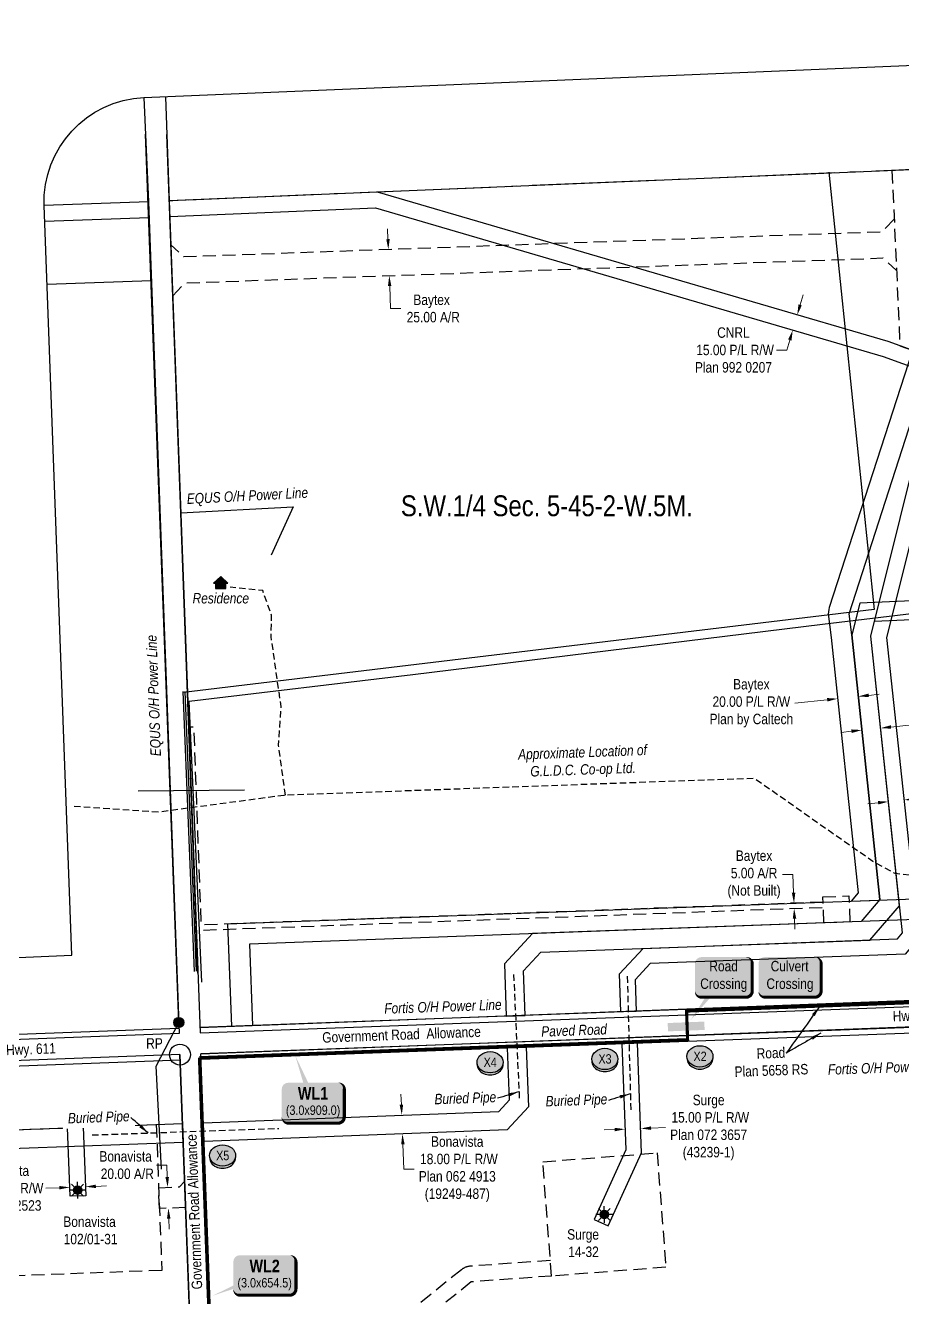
# Model space of a CAD drawing. Extents: x 682535 to 928653, y 5514181 to 5861237.
# Drawn here: x 683863 to 684704, y 5858118 to 5859338 of the extents above; entities that cross this region are included whole.
import ezdxf
from ezdxf.enums import TextEntityAlignment as Align

# ---------------------------------------------------------------- set-up
doc = ezdxf.new("R2010")
doc.units = 0
doc.header["$LTSCALE"] = 5
doc.header["$PDSIZE"] = 0.5
for name, pattern in [('foc-ACCESSROAD', [3.75, 2.5, -1.25]), ('foc-QUARTERLINE', [33, 25, -3, 2, -3]), ('UG_PIPE', [1.875, 1.25, -0.625])]:
    doc.linetypes.add(name, pattern=pattern)
doc.layers.get('Defpoints').update_dxf_attribs({"color": 9})
for name, color, linetype in [('35', 37, 'Continuous'), ('AS-FENCE', 48, 'foc-FENCE'), ('AS-PIPE-UG', 44, 'UG_PIPE'), ('AS-PIPE-UG-T', 44, 'Continuous'), ('AS-POWER', 104, 'foc-POWER'), ('AS-POWER-EXISTING-PP', 72, 'Continuous'), ('AS-POWER-EXISTING-T', 72, 'Continuous'), ('AS-RESIDENCE', 14, 'Continuous'), ('AS-ROADS', 254, 'Continuous'), ('AS-TELUS', 224, 'foc-TEL'), ('C-AR', 13, 'foc-ACCESSROAD'), ('C-RW', 13, 'Continuous'), ('C-SYMBOL', 7, 'Continuous'), ('C-WS', 13, 'foc-ACCESSROAD'), ('CG-NOTES', 7, 'Continuous'), ('F-AR', 190, 'foc-ACCESSROAD'), ('F-RW', 190, 'Continuous'), ('F-WS', 190, 'foc-ACCESSROAD'), ('F-WS-S', 190, 'Continuous'), ('L-ROAD-T', 7, 'Continuous'), ('L-SECQ', 8, 'foc-QUARTERLINE'), ('L-TITLEDB', 4, 'Continuous'), ('L-TITLEDB-T', 4, 'Continuous'), ('P-CROSSINGS', 250, 'Continuous')]:
    doc.layers.add(name, color=color, linetype=linetype)
for name, color, linetype, lineweight in [('C-AR-T', 13, 'Continuous', 9), ('C-RW-T', 13, 'Continuous', 9), ('F-RW-T', 190, 'Continuous', 9), ('F-WS-T', 190, 'Continuous', 9), ('T-TEXT', 48, 'Continuous', 18)]:
    doc.layers.add(name, color=color, linetype=linetype, lineweight=lineweight)
doc.layers.add('P-PROPOSED-WL3', color=92, linetype='Continuous', true_color=0x00bd00)
doc.layers.add('P-PROPOSED-WL4', color=7, linetype='Continuous', true_color=0x5b5bc8)
doc.styles.add('175L', font='ARIALN.TTF', dxfattribs={"height": 20})
doc.styles.add('80', font='ARIALN.TTF', dxfattribs={"height": 10})
doc.styles.add('80CG', font='ARIALN.TTF', dxfattribs={"height": 10})
doc.styles.add('80L', font='ARIALN.TTF', dxfattribs={"height": 10})
doc.styles.add('80LS', font='ARIALNI.TTF', dxfattribs={"height": 10})
doc.styles.add('BOLD', font='ARIALNB.TTF')
doc.styles.add('Crossing', font='ARIALN.TTF', dxfattribs={"height": 10})
doc.styles.add('foc-LtypeFont', font='ARIALN.TTF', dxfattribs={"height": 7.35})
doc.styles.add('MtXpl_Arial_Narrow', font='ARIALNI.TTF')
doc.linetypes.add('foc-FENCE', pattern='A,10,-1,["X",foc-LtypeFont,S=0.2,R=0,X=-0.625,Y=-0.75],-1.24', length=12.24)
doc.linetypes.add('foc-POWER', pattern='A,6,-1,["P",foc-LtypeFont,S=0.2,R=0,X=-0.625,Y=-0.75],-1.24,4', length=12.24)
doc.linetypes.add('foc-POWER-NOLINE', pattern='A,0,-4,["P",foc-LtypeFont,S=0.2,R=0,X=-0.625,Y=-0.75],-8.24', length=12.24)
doc.linetypes.add('foc-TEL', pattern='A,2,-1,["T",foc-LtypeFont,S=0.2,R=0,X=-0.425,Y=-0.75],-1.24,8', length=12.24)
doc.linetypes.add('foc-TEL-NOLINE', pattern='A,0,-2,["T",foc-LtypeFont,S=0.2,R=0,X=-0.425,Y=-0.75],-10.24', length=12.24)
doc.dimstyles.new('Compass 5 000', dxfattribs={"dimscale": 5, "dimtxt": 9, "dimasz": 2, "dimexe": 0.2, "dimexo": 0.0625, "dimgap": 0.5, "dimtad": 0, "dimtih": 1, "dimtoh": 1, "dimzin": 0, "dimdsep": 46, "dimtxsty": '80CG', "dimcen": 0.1, "dimse1": 1, "dimse2": 1, "dimclrd": 256, "dimclrt": 256, "dimaunit": 1, "dimadec": 4, "dimazin": 0, "dimtfac": 0.06, "dimtofl": 0, "dimtmove": 0, "dimatfit": 1, "dimfxl": 0.2, "dimtolj": 1, "dimtzin": 0, "dimlwd": -1, "dimarcsym": 0})

# ---------------------------------------------------------------- blocks, each defined once
blk = doc.blocks.new('*D425')
at = {"layer": 'Defpoints', "color": 0, "transparency": 16777216}
for p in [(684247.7, 5858293.5), (684224.3, 5858274.6), (684248.4, 5858275.5)]:
    blk.add_point(p, dxfattribs=at)
at = {"layer": 'F-RW-T', "transparency": 16777216}
for p, q in [((684223.3, 5858302.6), (684222.9, 5858312.6)), ((684224.7, 5858264.6), (684225.6, 5858240.7)), ((684225.6, 5858240.7), (684235.6, 5858240.7))]:
    blk.add_line(p, q, dxfattribs=at)
for points in [[(684225, 5858302.7), (684221.6, 5858302.6), (684223.7, 5858292.7)], [(684226.4, 5858264.7), (684223.1, 5858264.6), (684224.3, 5858274.6)]]:
    blk.add_solid(points, dxfattribs=at)
at = {"layer": 'F-RW-T', "transparency": 16777216, "insert": (684276.9, 5858240.7), "char_height": 10, "attachment_point": 5, "style": '80CG'}
blk.add_mtext('\\A1;Bonavista\\P 18.00 P/L R/W\\PPlan 062 4913\\P(19249-487)', dxfattribs=at)
blk = doc.blocks.new('*D426')
at = {"layer": 'Defpoints', "color": 0, "transparency": 16777216}
for p in [(684588.2, 5859064.6), (684584, 5859050.1), (684598.7, 5859045.8)]:
    blk.add_point(p, dxfattribs=at)
at = {"layer": 'F-RW-T', "transparency": 16777216}
for p, q in [((684605.8, 5859069.8), (684608.6, 5859079.4)), ((684595.9, 5859036.2), (684593.1, 5859026.6)), ((684593.1, 5859026.6), (684583.1, 5859026.6))]:
    blk.add_line(p, q, dxfattribs=at)
for points in [[(684604.2, 5859070.3), (684607.4, 5859069.4), (684603, 5859060.2)], [(684594.3, 5859036.7), (684597.5, 5859035.7), (684598.7, 5859045.8)]]:
    blk.add_solid(points, dxfattribs=at)
at = {"layer": 'F-RW-T', "transparency": 16777216, "insert": (684541.8, 5859026.6), "char_height": 10, "attachment_point": 5, "style": '80CG'}
blk.add_mtext('\\A1;CNRL\\P 15.00 P/L R/W\\PPlan 992 0207', dxfattribs=at)
blk = doc.blocks.new('*D431')
at = {"layer": 'C-AR-T', "transparency": 16777216}
for p, q in [((684210.4, 5859132.9), (684210.1, 5859142.9)), ((684212.1, 5859088), (684212.8, 5859066.4)), ((684212.8, 5859066.4), (684222.8, 5859066.4))]:
    blk.add_line(p, q, dxfattribs=at)
for points in [[(684212.1, 5859133), (684208.8, 5859132.9), (684210.8, 5859122.9)], [(684213.7, 5859088), (684210.4, 5859087.9), (684211.7, 5859098)]]:
    blk.add_solid(points, dxfattribs=at)
at = {"layer": 'Defpoints', "color": 0, "transparency": 16777216}
for p in [(684218.2, 5859123.2), (684211.7, 5859098), (684219.1, 5859098.2)]:
    blk.add_point(p, dxfattribs=at)
at = {"layer": 'C-AR-T', "transparency": 16777216, "insert": (684252.3, 5859066.4), "char_height": 10, "attachment_point": 5, "style": '80CG'}
blk.add_mtext('\\A1;Baytex\\P 25.00 A/R', dxfattribs=at)
blk = doc.blocks.new('*D433')
at = {"layer": 'Defpoints', "color": 0, "transparency": 16777216}
for p in [(684436.9, 5858304.7), (684451.9, 5858305.3), (684452.9, 5858279.7)]:
    blk.add_point(p, dxfattribs=at)
at = {"layer": 'F-RW-T', "transparency": 16777216}
for p, q in [((684427.9, 5858278.8), (684417.9, 5858278.4)), ((684462.9, 5858280.1), (684476.7, 5858280.6))]:
    blk.add_line(p, q, dxfattribs=at)
for points in [[(684427.8, 5858280.4), (684428, 5858277.1), (684437.9, 5858279.1)], [(684462.8, 5858281.8), (684462.9, 5858278.4), (684452.9, 5858279.7)]]:
    blk.add_solid(points, dxfattribs=at)
at = {"layer": 'F-RW-T', "transparency": 16777216, "insert": (684518, 5858280.6), "char_height": 10, "attachment_point": 5, "style": '80CG'}
blk.add_mtext('\\A1;Surge\\P 15.00 P/L R/W\\PPlan 072 3657\\P(43239-1)', dxfattribs=at)
blk = doc.blocks.new('*D439')
at = {"layer": 'C-AR-T', "transparency": 16777216}
for p, q in [((684598.9, 5858523.3), (684588.9, 5858523.3)), ((684599.5, 5858505.9), (684598.9, 5858523.3)), ((684600.4, 5858480.9), (684600.8, 5858470.9))]:
    blk.add_line(p, q, dxfattribs=at)
for points in [[(684601.2, 5858506), (684597.8, 5858505.9), (684599.9, 5858495.9)], [(684602.1, 5858481), (684598.7, 5858480.9), (684600, 5858490.9)]]:
    blk.add_solid(points, dxfattribs=at)
at = {"layer": 'Defpoints', "color": 0, "transparency": 16777216}
for p in [(684583, 5858495.3), (684583.2, 5858490.3), (684600, 5858490.9)]:
    blk.add_point(p, dxfattribs=at)
at = {"layer": 'C-AR-T', "transparency": 16777216, "insert": (684561.6, 5858523.3), "char_height": 10, "attachment_point": 5, "style": '80CG'}
blk.add_mtext('\\A1;Baytex\\P5.00 A/R\\P(Not Built)', dxfattribs=at)
blk = doc.blocks.new('xing2')
h = blk.add_hatch(color=50)
h.dxf.hatch_style = 1
edge = h.paths.add_edge_path()
edge.add_ellipse((0, 0), major_axis=(-12.5, 0), ratio=0.816297, start_angle=0, end_angle=360)
h = blk.add_hatch(color=250)
h.dxf.hatch_style = 1
edge = h.paths.add_edge_path()
edge.add_ellipse((0, -2), major_axis=(-12.5, 0), ratio=0.816297, start_angle=0, end_angle=180)
edge.add_line((12.5, -2), (12.5, 0))
edge.add_ellipse((0, 0), major_axis=(-12.5, 0), ratio=0.816297, start_angle=0, end_angle=180, ccw=False)
edge.add_line((-12.5, 0), (-12.5, -2))
at = {"color": 250}
blk.add_ellipse((0, 0), major_axis=(-12.5, 0), ratio=0.816297, dxfattribs=at)
blk.add_ellipse((0, -2), major_axis=(-12.5, 0), ratio=0.816297, start_param=0, end_param=3.141593, dxfattribs=at)
at = {"color": 250, "style": 'Crossing'}
blk.add_attdef('CROSSING', text='', height=9, dxfattribs=at).set_placement((0.1, 0), align=Align.MIDDLE_CENTER)
at = {"color": 250, "style": 'Crossing', "flags": 1}
for tag, p in [('OWNER', (0.1, -12.5)), ('DESCRIPTION', (0.1, -25.8)), ('LOCATION', (0.1, -39.3)), ('DWG_REF', (0.1, -52.8))]:
    blk.add_attdef(tag, text='', height=9, dxfattribs=at).set_placement(p, align=Align.MIDDLE_CENTER)
blk = doc.blocks.new('RP')
at = {"layer": '35', "color": 3}
blk.add_circle((0, 0), 10, dxfattribs=at)
at = {"layer": '35', "color": 3, "style": '80'}
blk.add_attdef('RP_001', (-32.4, 5.8), '', height=10, dxfattribs=at)
blk = doc.blocks.new('POWERPOLE')
h = blk.add_hatch(color=255)
edge = h.paths.add_edge_path()
edge.add_arc((0, 0), 0.96, 0, 360)
at = {"linetype": 'Continuous'}
for p, q in [((0.68, -0.68), (-0.68, 0.68)), ((-0.68, -0.68), (0.68, 0.68))]:
    blk.add_line(p, q, dxfattribs=at)
blk.add_circle((0, 0), 0.96, dxfattribs=at)
blk = doc.blocks.new('*D443')
at = {"layer": 'C-RW-T', "transparency": 16777216}
for p, q in [((684631.8, 5858691.1), (684600.7, 5858687.8)), ((684671.6, 5858695.3), (684681.5, 5858696.4))]:
    blk.add_line(p, q, dxfattribs=at)
for points in [[(684631.6, 5858692.7), (684632, 5858689.4), (684641.7, 5858692.1)], [(684671.4, 5858697), (684671.7, 5858693.6), (684661.6, 5858694.3)]]:
    blk.add_solid(points, dxfattribs=at)
at = {"layer": 'Defpoints', "color": 0, "transparency": 16777216}
for p in [(684640.5, 5858703.2), (684660.4, 5858705.4), (684641.7, 5858692.1)]:
    blk.add_point(p, dxfattribs=at)
at = {"layer": 'C-RW-T', "transparency": 16777216, "insert": (684559, 5858687.8), "char_height": 10, "attachment_point": 5, "style": '80CG'}
blk.add_mtext('\\A1;Baytex\\P20.00 P/L R/W\\PPlan by Caltech', dxfattribs=at)
blk = doc.blocks.new('*D444')
at = {"layer": 'Defpoints', "color": 0, "transparency": 16777216}
for p in [(684665, 5858662), (684666.7, 5858646.5), (684684.6, 5858648.4)]:
    blk.add_point(p, dxfattribs=at)
at = {"layer": 'F-RW-T', "transparency": 16777216}
for p, q in [((684692.9, 5858664.9), (684727.7, 5858668.6)), ((684655.1, 5858660.9), (684645.1, 5858659.8))]:
    blk.add_line(p, q, dxfattribs=at)
for points in [[(684692.8, 5858666.6), (684693.1, 5858663.3), (684683, 5858663.9)], [(684654.9, 5858662.6), (684655.3, 5858659.2), (684665, 5858662)]]:
    blk.add_solid(points, dxfattribs=at)
at = {"layer": 'F-RW-T', "transparency": 16777216, "insert": (684769, 5858668.6), "char_height": 10, "attachment_point": 5, "style": '80CG'}
blk.add_mtext('\\A1;Bonavista\\P 18.00 P/L R/W\\P Plan 062 4913\\P(19249-487)', dxfattribs=at)
blk = doc.blocks.new('*D445')
at = {"layer": 'Defpoints', "color": 0, "transparency": 16777216}
for p in [(684690.5, 5858593.3), (684691.2, 5858586.7), (684706.1, 5858588.2)]:
    blk.add_point(p, dxfattribs=at)
at = {"layer": 'F-RW-T', "transparency": 16777216}
for p, q in [((684680.6, 5858592.3), (684670.6, 5858591.2)), ((684715.4, 5858596), (684725.3, 5858597))]:
    blk.add_line(p, q, dxfattribs=at)
for points in [[(684680.4, 5858593.9), (684680.7, 5858590.6), (684690.5, 5858593.3)], [(684715.2, 5858597.6), (684715.5, 5858594.3), (684705.4, 5858594.9)]]:
    blk.add_solid(points, dxfattribs=at)
at = {"layer": 'F-RW-T', "transparency": 16777216, "insert": (684766.6, 5858597), "char_height": 10, "attachment_point": 5, "style": '80CG'}
blk.add_mtext('\\A1;Surge\\P 15.00 P/L R/W\\P Plan 072 3657\\P(43239-1)', dxfattribs=at)
blk = doc.blocks.new('*U459')
h = blk.add_hatch(color=59)
edge = h.paths.add_edge_path()
edge.add_line((-21.5, -20), (21.5, -20))
edge.add_arc((21.5, -14), 6, 270, 360)
edge.add_line((27.5, -14), (27.5, 12.5))
edge.add_arc((21.5, 12.5), 6, 0, 90)
edge.add_line((21.5, 18.5), (-21.5, 18.5))
edge.add_arc((-21.5, 12.5), 6, 90, 180)
edge.add_line((-27.5, 12.5), (-27.5, -14))
edge.add_arc((-21.5, -14), 6, 180, 270)
at = {"color": 1, "flags": 128}
blk.add_lwpolyline([(-21.5, -20, 3, 3, 0), (21.5, -20, 3, 3, 0.414214), (27.5, -14, 3, 3, 0), (27.5, 12.5, 3, 0, 0.414214), (21.5, 18.5, 0, 0, 0), (-21.5, 18.5, 0, 0, 0.414214), (-27.5, 12.5, 0, 0, 0), (-27.5, -14, 0, 3, 0.414214)], format="xyseb", close=True, dxfattribs=at)
blk.add_lwpolyline([(-31.9, -42.3, 0, 7.5, 0), (0, 0, 0, 0, 0)], format="xyseb", dxfattribs=at)
at = {"color": 1, "style": '80'}
blk.add_attdef('ENTER_TEXT_001', (-36, -5), '', height=10, dxfattribs=at)
blk = doc.blocks.new('*U458')
h = blk.add_hatch(color=254)
edge = h.paths.add_edge_path()
edge.add_line((-24, -20), (24, -20))
edge.add_arc((24, -14), 6, 270, 360)
edge.add_line((30, -14), (30, 12.5))
edge.add_arc((24, 12.5), 6, 0, 90)
edge.add_line((24, 18.5), (-24, 18.5))
edge.add_arc((-24, 12.5), 6, 90, 180)
edge.add_line((-30, 12.5), (-30, -14))
edge.add_arc((-24, -14), 6, 180, 270)
at = {"color": 160, "flags": 128}
blk.add_lwpolyline([(-24, -20, 3, 3, 0), (24, -20, 3, 3, 0.414214), (30, -14, 3, 3, 0), (30, 12.5, 3, 0, 0.414214), (24, 18.5, 0, 0, 0), (-24, 18.5, 0, 0, 0.414214), (-30, 12.5, 0, 0, 0), (-30, -14, 0, 3, 0.414214)], format="xyseb", close=True, dxfattribs=at)
at = {"color": 160, "style": '80'}
blk.add_attdef('ENTER_TEXT_001', (-26.8, -4.9), '', height=10, dxfattribs=at)
blk = doc.blocks.new('*D462')
at = {"layer": 'Defpoints', "color": 0, "transparency": 16777216}
for p in [(684010.3, 5858223.7), (683999.8, 5858203.3), (684011, 5858203.7)]:
    blk.add_point(p, dxfattribs=at)
at = {"layer": 'F-RW-T', "transparency": 16777216}
for p, q in [((683998.3, 5858244.6), (683988.3, 5858244.6)), ((683998.7, 5858233.3), (683998.3, 5858244.6)), ((684000.2, 5858193.3), (684000.5, 5858183.3))]:
    blk.add_line(p, q, dxfattribs=at)
for points in [[(684000.4, 5858233.3), (683997, 5858233.2), (683999.1, 5858223.3)], [(684001.8, 5858193.4), (683998.5, 5858193.2), (683999.8, 5858203.3)]]:
    blk.add_solid(points, dxfattribs=at)
at = {"layer": 'F-RW-T', "transparency": 16777216, "insert": (683958.8, 5858244.6), "char_height": 10, "attachment_point": 5, "style": '80CG'}
blk.add_mtext('\\A1;Bonavista\\P 20.00 A/R', dxfattribs=at)
blk = doc.blocks.new('GAS')
h = blk.add_hatch(color=255)
h.dxf.hatch_style = 1
edge = h.paths.add_edge_path()
edge.add_arc((0, 0), 0.9, 0, 360)
for p, q in [((-0.81, 0), (-1.62, 0)), ((-0.57, 0.57), (-1.14, 1.14)), ((0, 0.81), (0, 1.62)), ((0.57, 0.57), (1.14, 1.14)), ((1.62, 0), (0.81, 0)), ((-0.57, -0.57), (-1.14, -1.14)), ((0, -0.81), (0, -1.62)), ((1.14, -1.14), (0.57, -0.57))]:
    blk.add_line(p, q)
blk.add_circle((0, 0), 0.8)
blk = doc.blocks.new('*D475')
at = {"layer": 'Defpoints', "color": 0, "transparency": 16777216}
for p in [(683920.3, 5858223.9), (683905.3, 5858221.5), (683920.3, 5858222)]:
    blk.add_point(p, dxfattribs=at)
at = {"layer": 'F-RW-T', "transparency": 16777216}
for p, q in [((683930.3, 5858224.2), (683940.3, 5858224.6)), ((683895.3, 5858222.9), (683882.4, 5858222.5))]:
    blk.add_line(p, q, dxfattribs=at)
for points in [[(683895.2, 5858224.6), (683895.3, 5858221.3), (683905.3, 5858223.3)], [(683930.2, 5858225.9), (683930.3, 5858222.6), (683920.3, 5858223.9)]]:
    blk.add_solid(points, dxfattribs=at)
at = {"layer": 'F-RW-T', "transparency": 16777216, "insert": (683841.1, 5858222.5), "char_height": 10, "attachment_point": 5, "style": '80CG', "bg_fill": 3, "box_fill_scale": 1.1, "bg_fill_color": 256, "bg_fill_true_color": 13158600, "bg_fill_transparency": 0}
blk.add_mtext('\\A1;Bonavista\\P 15.00 P/L R/W\\PPlan 162 2523', dxfattribs=at)
blk = doc.blocks.new('res_occ')
for points in [[(0.1, 0.89), (-1.26, -0.37), (1.46, -0.37)], [(-0.9, -1.43), (1.1, -1.43), (1.1, -0.37), (-0.9, -0.37)]]:
    blk.add_hatch(color=14).paths.add_polyline_path(points)
at = {"color": 14}
for points in [[(0.1, 0.89), (-1.26, -0.37), (1.46, -0.37)], [(-0.9, -1.43), (1.1, -1.43), (1.1, -0.37), (-0.9, -0.37)]]:
    blk.add_lwpolyline(points, close=True, dxfattribs=at)

msp = doc.modelspace()

# ---------------------------------------------------------------- hatches: boundary and pattern name
at = {"layer": 'CG-NOTES'}
h = msp.add_hatch(color=254, dxfattribs=at)
edge = h.paths.add_edge_path()
edge.add_line((684114.586, 5858284.842), (684162.586, 5858284.842))
edge.add_arc((684162.586, 5858290.842), 6, 270, 360)
edge.add_line((684168.586, 5858290.842), (684168.586, 5858317.652))
edge.add_arc((684162.586, 5858317.652), 6, 0, 90)
edge.add_line((684162.586, 5858323.652), (684114.586, 5858323.652))
edge.add_arc((684114.586, 5858317.652), 6, 90, 180)
edge.add_line((684108.586, 5858317.652), (684108.586, 5858290.842))
edge.add_arc((684114.586, 5858290.842), 6, 180, 270)
at = {"layer": 'P-PROPOSED-WL3'}
h = msp.add_hatch(color=254, dxfattribs=at)
edge = h.paths.add_edge_path()
edge.add_line((684068.167, 5858119.791), (684116.167, 5858119.791))
edge.add_arc((684116.167, 5858125.791), 6, 270, 360)
edge.add_line((684122.167, 5858125.791), (684122.167, 5858152.115))
edge.add_arc((684116.167, 5858152.115), 6, 0, 90)
edge.add_line((684116.167, 5858158.115), (684068.167, 5858158.115))
edge.add_arc((684068.167, 5858152.115), 6, 90, 180)
edge.add_line((684062.167, 5858152.115), (684062.167, 5858125.791))
edge.add_arc((684068.167, 5858125.791), 6, 180, 270)

# ---------------------------------------------------------------- linework, layer by layer
at = {"layer": 'AS-FENCE', "flags": 128}
for points in [[(684001.588, 5859169.99), (685606.966, 5859237.151)], [(684633.405, 5859197.201), (684676.905, 5858777.672), (684014.367, 5858698.137)], [(683970.966, 5858603.772), (684072.882, 5858604.523)], [(683206.165, 5858345.945), (684009.939, 5858376.059)], [(683207.29, 5858315.491), (684011.064, 5858345.605)]]:
    msp.add_lwpolyline(points, dxfattribs=at)
at = {"layer": 'AS-PIPE-UG', "flags": 128}
for points in [[(684112.134, 5858599.413), (684105.477, 5858647.306), (684107.94, 5858684.677), (684098.365, 5858751.499), (684098.793, 5858772.253), (684090.328, 5858795.794), (684059.04, 5858799.167)], [(684831.05, 5858527.298), (684830.787, 5858525.598), (684825.046, 5858525.131), (684799.438, 5858525.266), (684714.534, 5858522.17), (684696.873, 5858524.303), (684675.407, 5858536.043), (684636.175, 5858563.291), (684561.747, 5858615.612), (684110.425, 5858599.352), (683990.283, 5858583.222), (683909.492, 5858588.762)], [(684330.97, 5858427.534), (684336.467, 5858307.782)], [(684439.943, 5858425.794), (684443.378, 5858296.644)], [(683926.561, 5858273.533), (684105.904, 5858279.843)]]:
    msp.add_lwpolyline(points, dxfattribs=at)
at = {"layer": 'AS-POWER', "linetype": 'foc-POWER-NOLINE', "flags": 128}
for points in [[(684009.74, 5858381.436), (683977.874, 5859233.547)], [(684030.047, 5858376.65), (685756.428, 5858442.758)], [(683206.165, 5858345.945), (684009.939, 5858376.059)], [(684040.378, 5857557.538), (684010.913, 5858350.607)]]:
    msp.add_lwpolyline(points, dxfattribs=at)
at = {"layer": 'AS-POWER', "linetype": 'foc-POWER', "flags": 128}
msp.add_lwpolyline([(684011.758, 5858870.356), (684119.557, 5858876.039), (684098.527, 5858829.764)], dxfattribs=at)
at = {"layer": 'AS-POWER', "flags": 128}
msp.add_lwpolyline([(683993.228, 5858240.685), (683987.975, 5858339.388), (684009.74, 5858381.436)], dxfattribs=at)
at = {"layer": 'AS-ROADS', "const_width": 8, "flags": 128}
msp.add_lwpolyline([(684514.009, 5858378.305), (684478.905, 5858376.921)], dxfattribs=at)
at = {"layer": 'AS-TELUS', "linetype": 'foc-TEL-NOLINE', "flags": 128}
for points in [[(684028.115, 5858428.775), (683998.388, 5859233.204)], [(684031.016, 5858351.351), (685757.369, 5858417.48)], [(683207.29, 5858315.491), (684011.064, 5858345.605)]]:
    msp.add_lwpolyline(points, dxfattribs=at)
at = {"layer": 'AS-TELUS', "flags": 128}
for points in [[(684025, 5858430.358), (684013.912, 5858698.842)], [(684026.9, 5858430.628), (684015.812, 5858699.113)]]:
    msp.add_lwpolyline(points, dxfattribs=at)
at = {"layer": 'C-AR', "flags": 128}
for points in [[(684695.882, 5859152.284), (684684.354, 5859139.865), (684014.677, 5859115.925), (684002.295, 5859127.49)], [(684004.046, 5859078.522), (684015.57, 5859090.941), (684685.247, 5859114.881), (684697.779, 5859103.321)]]:
    msp.add_lwpolyline(points, dxfattribs=at)
msp.add_lwpolyline([(684627.661, 5858501.949), (684652.644, 5858502.867), (684653.562, 5858477.884), (684628.579, 5858476.966)], close=True, dxfattribs=at)
at = {"layer": 'C-RW', "flags": 128}
msp.add_lwpolyline([(684713.414, 5859026.284), (684633.728, 5858779.737, 0.11019481), (684632.919, 5858771.065), (684635.478, 5858750.927), (684661.507, 5858505.774), (684654.769, 5858497.942), (684682.011, 5858498.941), (684682.308, 5858499.286), (684655.344, 5858753.244), (684652.759, 5858773.586), (684732.231, 5859019.473)], format="xyb", dxfattribs=at)
msp.add_lwpolyline([(684060.52, 5858377.776), (684056.87, 5858475.972), (684654.769, 5858497.942), (685634.303, 5858533.873), (685635.087, 5858513.888), (684664.233, 5858478.276), (684077.6, 5858456.72), (684080.506, 5858378.519)], dxfattribs=at)
at = {"layer": 'C-WS'}
msp.add_lwpolyline([(684827.192, 5858985.11), (684968.467, 5858991.265), (684965.653, 5859095.051), (684881.393, 5859206.783), (684693.878, 5859198.952), (684701.516, 5859030.591)], close=True, dxfattribs=at)
at = {"layer": 'Defpoints', "color": 1, "flags": 128}
msp.add_lwpolyline([(683976.396, 5859268.717), (685622.577, 5859337.9, -0.41562546), (685726.707, 5859241.705), (685787.213, 5857615.229, -0.41375887), (685691.155, 5857511.587), (683240.85, 5857416.624, -0.41468092), (683137.046, 5857512.836), (683107.359, 5858311.778, -0.41230269), (683202.924, 5858415.396), (683907.303, 5858446.175), (683880.664, 5859165.102, -0.41276039)], format="xyb", close=True, dxfattribs=at)
at = {"layer": 'Defpoints'}
for p in [(684311.523, 5859188.06), (684311.523, 5859188.06), (684330.02, 5858704.434), (684330.02, 5858704.434)]:
    msp.add_point(p, dxfattribs=at)
at = {"layer": 'F-AR'}
msp.add_lwpolyline([(683990.518, 5858222.955), (684010.624, 5858223.702), (684015.435, 5858228.884), (684016.363, 5858203.902), (683991.26, 5858202.969)], close=True, dxfattribs=at)
msp.add_lwpolyline([(684366.223, 5858153.151), (684289.245, 5858147.566, 0.1527458), (684280.913, 5858144.281), (684163.005, 5858049.183), (684042.377, 5858044.238)], format="xyb", dxfattribs=at)
msp.add_lwpolyline([(684367.383, 5858138.196), (684290.33, 5858132.606), (684168.568, 5858034.398), (684042.991, 5858029.25)], dxfattribs=at)
at = {"layer": 'F-RW', "flags": 128}
for points in [[(684001.226, 5859154.657), (684198.493, 5859163.125), (684685.544, 5859020.359), (684759.539, 5858993.599), (684812.148, 5858974.574), (684868.838, 5858954.067), (685125.705, 5858885.738), (685129.41, 5858900.36), (684873.275, 5858968.433), (684690.238, 5859034.672), (684200.37, 5859178.174), (684000.679, 5859169.656)], [(683980.595, 5859168.805), (683880.657, 5859165.292)], [(683881.212, 5859150.3), (683981.137, 5859153.811)], [(683325.859, 5857419.919), (683329.88, 5857988.899), (683348.004, 5858006.528), (683799.825, 5858276.438), (684013.338, 5858284.464), (684014.007, 5858266.471), (683805.098, 5858258.624), (683362.934, 5857994.451), (683358.585, 5857991.876), (683347.827, 5857981.297), (683344.492, 5857521.76), (683343.838, 5857420.615)]]:
    msp.add_lwpolyline(points, dxfattribs=at)
for points in [[(685078.436, 5858898.463), (685074.665, 5858883.808), (684864.27, 5858939.741), (684760.661, 5858977.206), (684742.913, 5858967.752), (684688.755, 5858750.923), (684719.554, 5858462.591), (684706.389, 5858447.121), (684462.005, 5858437.931), (684447.58, 5858422.373), (684448.651, 5858392.125), (684433.663, 5858391.57), (684432.36, 5858428.017), (684455.139, 5858452.583), (684699.243, 5858461.855), (684703.958, 5858467.397), (684673.574, 5858751.967), (684729.986, 5858977.861), (684759.539, 5858993.599), (684868.838, 5858954.067)], [(685619.041, 5858921.026), (685618.303, 5858939.036), (685237.708, 5858915.57), (685140.133, 5858805.321), (684663.053, 5858783.717), (684655.344, 5858753.244), (684682.308, 5858499.286), (684664.233, 5858478.276), (684349.113, 5858466.697), (684322.141, 5858437.757), (684323.965, 5858387.515), (684341.947, 5858388.18), (684340.394, 5858430.954), (684357.197, 5858448.983), (684672.749, 5858460.581), (684701.023, 5858493.451), (684673.574, 5858751.967), (684677.162, 5858766.334), (685148.57, 5858787.674), (685246.242, 5858898.208)], [(684325.071, 5858357.071), (684343.053, 5858357.737), (684345.128, 5858300.493), (684324.832, 5858278.516), (684034.089, 5858267.267), (684033.424, 5858285.252), (684316.692, 5858296.213), (684326.878, 5858307.243)], [(684449.792, 5858361.687), (684434.804, 5858361.132), (684438.637, 5858259.251), (684408.141, 5858192.543), (684421.783, 5858186.307), (684453.759, 5858256.256)], [(683918.174, 5858280.874), (683920.584, 5858215.267), (683905.595, 5858214.716), (683903.184, 5858280.323)]]:
    msp.add_lwpolyline(points, close=True, dxfattribs=at)
at = {"layer": 'F-WS'}
for points in [[(683848.331, 5858278.261), (683988.232, 5858283.52), (683993.491, 5858143.619), (683853.59, 5858138.36)], [(684358.878, 5858247.867), (684468.549, 5858256.372), (684477.053, 5858146.701), (684367.383, 5858138.196)]]:
    msp.add_lwpolyline(points, close=True, dxfattribs=at)
at = {"layer": 'L-SECQ', "flags": 128}
msp.add_lwpolyline([(684803.355, 5859203.517), (684000.679, 5859169.656)], dxfattribs=at)
at = {"layer": 'L-TITLEDB', "flags": 128}
for points in [[(683976.396, 5859268.717), (683980.595, 5859168.805), (684010.135, 5858370.73), (683206.369, 5858340.611), (683109.647, 5858337.075)], [(683997.077, 5859269.586), (684000.679, 5859169.656), (684030.237, 5858371.474)], [(683980.595, 5859168.805), (683880.657, 5859165.292)], [(683883.45, 5859089.916), (683983.369, 5859093.428)], [(685638.055, 5858438.315), (684833.927, 5858406.366), (684030.047, 5858376.65)], [(684030.237, 5858371.474), (684834.126, 5858401.195), (685638.258, 5858433.137)], [(685639.044, 5858413.038), (684834.894, 5858381.118), (684031.016, 5858351.351)], [(684031.171, 5858346.196), (684835.083, 5858375.944), (685639.227, 5858407.86)], [(683206.171, 5858345.927), (684009.939, 5858376.059)], [(684010.913, 5858350.607), (683207.105, 5858320.515), (683107.299, 5858316.863)], [(683107.359, 5858311.778), (683207.29, 5858315.491), (684011.064, 5858345.605)], [(684010.913, 5858350.607), (684040.773, 5857546.832), (684044.485, 5857447.769)], [(684060.897, 5857547.65), (684031.016, 5858351.351)]]:
    msp.add_lwpolyline(points, dxfattribs=at)
at = {"layer": 'P-PROPOSED-WL3', "linetype": 'Continuous', "const_width": 3, "flags": 128}
msp.add_lwpolyline([(684029.616, 5858347.639), (684497.842, 5858364.966), (684496.827, 5858392.403), (684910.431, 5858407.905)], dxfattribs=at)
at = {"layer": 'P-PROPOSED-WL3', "flags": 128}
msp.add_lwpolyline([(684121.42, 5858349.94, 0, 7.5, 0), (684138.586, 5858305.152, 0, 0, 0)], format="xyseb", dxfattribs=at)
msp.add_lwpolyline([(684114.586, 5858284.842, 3, 3, 0), (684162.586, 5858284.842, 3, 3, 0.41421356), (684168.586, 5858290.842, 3, 3, 0), (684168.586, 5858317.652, 3, 0, 0.41421356), (684162.586, 5858323.652, 0, 0, 0), (684114.586, 5858323.652, 0, 0, 0.41421356), (684108.586, 5858317.652, 0, 0, 0), (684108.586, 5858290.842, 0, 3, 0.41421356)], format="xyseb", close=True, dxfattribs=at)
at = {"layer": 'P-PROPOSED-WL4', "linetype": 'Continuous', "const_width": 3, "flags": 128}
msp.add_lwpolyline([(684036.092, 5857713.059), (684029.493, 5857890.475), (684046.602, 5857891.112), (684029.616, 5858347.639)], dxfattribs=at)
at = {"layer": 'P-PROPOSED-WL4', "flags": 128}
msp.add_lwpolyline([(684068.167, 5858119.791, 3, 3, 0), (684116.167, 5858119.791, 3, 3, 0.41421356), (684122.167, 5858125.791, 3, 3, 0), (684122.167, 5858152.115, 3, 0, 0.41421356), (684116.167, 5858158.115, 0, 0, 0), (684068.167, 5858158.115, 0, 0, 0.41421356), (684062.167, 5858152.115, 0, 0, 0), (684062.167, 5858125.791, 0, 3, 0.41421356)], format="xyseb", close=True, dxfattribs=at)
msp.add_lwpolyline([(684042.262, 5858119.348, 0, 7.5, 0), (684092.167, 5858139.615, 0, 0, 0)], format="xyseb", dxfattribs=at)

# ---------------------------------------------------------------- block references
at = {"layer": 'AS-POWER-EXISTING-PP', "xscale": 5, "yscale": 5, "zscale": 5}
msp.add_blockref('POWERPOLE', (684009.739, 5858381.434), dxfattribs=at)
at = {"layer": 'AS-RESIDENCE', "xscale": 5, "yscale": 5, "zscale": 5}
msp.add_blockref('res_occ', (684049.541, 5858804.836), dxfattribs=at)
at = {"layer": 'C-RW-T'}
msp.add_blockref('RP', (684010.914, 5858350.606), dxfattribs=at).add_auto_attribs({'RP_001': 'RP'})
at = {"layer": 'CG-NOTES'}
ref = msp.add_blockref('*U459', (684532.392, 5858425.652), dxfattribs=dict(at, xscale=0.999081924950458, yscale=0.999081924950458, zscale=0.999081924950458))
ref.add_attrib('ENTER_TEXT_001', 'Road', (684518.694, 5858430.539), dxfattribs={"layer": '0', "color": 1, "height": 9.9908, "style": '80'})
ref.add_attrib('ENTER_TEXT_002', 'Crossing', (684509.936, 5858413.711), dxfattribs={"layer": '0', "color": 1, "height": 9.9908, "style": '80'})
ref = msp.add_blockref('*U458', (684595.931, 5858425.73), dxfattribs=dict(at, xscale=1.000131017163248, yscale=1.000131017163248, zscale=1.000131017163248))
ref.add_attrib('ENTER_TEXT_001', 'Culvert', (684577.549, 5858430.534), dxfattribs={"layer": '0', "color": 160, "height": 10.0013, "style": '80'})
ref.add_attrib('ENTER_TEXT_002', 'Crossing', (684573.452, 5858413.687), dxfattribs={"layer": '0', "color": 160, "height": 10.0013, "style": '80'})
at = {"layer": 'F-WS-S', "xscale": 5, "yscale": 5, "zscale": 5}
msp.add_blockref('GAS', (684417.966, 5858197.284), dxfattribs=at)
at = {"layer": 'P-CROSSINGS'}
for p, values in [((684509.692, 5858348.946), {'CROSSING': 'X2'}), ((684308.392, 5858343.332), {'CROSSING': 'X4'}), ((684418.511, 5858346.478), {'CROSSING': 'X3'}), ((684051.822, 5858253.847), {'CROSSING': 'X5'})]:
    msp.add_blockref('xing2', p, dxfattribs=at).add_auto_attribs(values)

# ---------------------------------------------------------------- texts
at = {"layer": 'AS-POWER-EXISTING-T', "style": 'MtXpl_Arial_Narrow'}
for p in [(684207.062, 5858389.842), (684632.564, 5858331.311)]:
    msp.add_text('Fortis O/H Power Line', height=9.99272, rotation=1.969535, dxfattribs=at).set_placement(p)
at = {"layer": 'AS-RESIDENCE', "insert": (684023.031, 5858793.477), "char_height": 10, "attachment_point": 1, "style": '175L'}
msp.add_mtext_dynamic_manual_height_columns('{\\fArial Narrow|b0|i1|c0|p34;Residence}', width=18.19126, gutter_width=100, heights=[0], dxfattribs=at)
at = {"layer": 'C-SYMBOL', "color": 3, "style": '175L'}
msp.add_text('S.W.1/4 Sec. 5-45-2-W.5M.', height=20, dxfattribs=at).set_placement((684362.904, 5858861.163), align=Align.BOTTOM_CENTER)
at = {"layer": 'F-WS-T', "char_height": 10, "attachment_point": 1, "style": '80L'}
for s, insert in [('\\pi-9.39748;Bonavista\\P\\pi-9.03936;102/01-31', (683908.449, 5858195.338)), ('\\pi0.30921;Surge\\P\\pi1.35286;14-32', (684381.995, 5858183.138))]:
    msp.add_mtext_dynamic_manual_height_columns(s, width=30.16821, gutter_width=50, heights=[0], dxfattribs=dict(at, insert=insert))
at = {"layer": 'L-ROAD-T', "style": '80L'}
for s, rotation, p in [('Hwy. 611', 2.168027, (684718.449, 5858388.327)), ('Government Road  Allowance', 2.168027, (684223.412, 5858369.873)), ('Hwy. 611', 2.168027, (683868.027, 5858355.947)), ('Government Road Allowance', 92.129233, (684024.524, 5858199.853))]:
    msp.add_text(s, height=10, rotation=rotation, dxfattribs=at).set_placement(p, align=Align.MIDDLE_CENTER)
at = {"layer": 'P-PROPOSED-WL3', "insert": (684138.586, 5858313.417), "char_height": 12, "attachment_point": 5, "style": 'BOLD'}
msp.add_mtext('WL1', dxfattribs=at)
at = {"layer": 'P-PROPOSED-WL3', "insert": (684138.586, 5858301.836), "char_height": 9, "width": 47.4925, "attachment_point": 2, "style": '80'}
msp.add_mtext('(3.0x909.0)', dxfattribs=at)
at = {"layer": 'P-PROPOSED-WL4', "insert": (684092.167, 5858147.88), "char_height": 12, "attachment_point": 5, "style": 'BOLD'}
msp.add_mtext('WL2', dxfattribs=at)
at = {"layer": 'P-PROPOSED-WL4', "insert": (684092.167, 5858136.298), "char_height": 9, "width": 47.4925, "attachment_point": 2, "style": '80'}
msp.add_mtext('(3.0x654.5)', dxfattribs=at)
at = {"layer": 'T-TEXT', "style": '80LS'}
msp.add_text('Paved Road', height=10, rotation=2.168027, dxfattribs=at).set_placement((684388.919, 5858373.938), align=Align.MIDDLE_CENTER)

# ---------------------------------------------------------------- dimensions: what is measured, and where the dimension line sits
at = {"layer": 'C-AR-T'}
for base, p1, p2, angle, text, picture, middle in [((684211.699, 5859097.953), (684218.238, 5859123.202), (684219.134, 5859098.22), 272.055081, 'Baytex\\P 25.00 A/R', '*D431', (684252.32, 5859066.39)), ((684600.044, 5858490.928), (684583.038, 5858495.306), (684583.221, 5858490.309), 272.104371, 'Baytex\\P5.00 A/R\\P(Not Built)', '*D439', (684561.587, 5858523.277))]:
    dim = msp.add_linear_dim(base=base, p1=p1, p2=p2, angle=angle, text=text, dimstyle='Compass 5 000', dxfattribs=at)
    dim.commit()
    dim.dimension.update_dxf_attribs({"geometry": picture, "text_midpoint": middle, "dimtype": 161})
at = {"layer": 'C-RW-T'}
dim = msp.add_linear_dim(base=(684641.719, 5858692.139), p1=(684660.428, 5858705.361), p2=(684640.54, 5858703.249), angle=186.060675, text='Baytex\\P20.00 P/L R/W\\PPlan by Caltech', dimstyle='Compass 5 000', dxfattribs=at)
dim.commit()
dim.dimension.update_dxf_attribs({"geometry": '*D443', "text_midpoint": (684558.958, 5858687.788), "dimtype": 161})
at = {"layer": 'F-RW-T'}
for base, p1, p2, angle, text, picture, middle in [((684598.727, 5859045.807), (684588.232, 5859064.554), (684584.002, 5859050.123), 253.662909, 'CNRL\\P 15.00 P/L R/W\\PPlan 992 0207', '*D426', (684541.808, 5859026.615)), ((684665.038, 5858661.952), (684684.631, 5858648.414), (684666.677, 5858646.509), 186.057034, 'Bonavista\\P 18.00 P/L R/W\\P Plan 062 4913\\P(19249-487)', '*D444', (684769.018, 5858668.604)), ((684690.516, 5858593.345), (684706.131, 5858588.249), (684691.223, 5858586.669), 186.049384, 'Surge\\P 15.00 P/L R/W\\P Plan 072 3657\\P(43239-1)', '*D445', (684766.605, 5858597.033)), ((683999.797, 5858203.297), (684010.312, 5858223.691), (684011.037, 5858203.704), 272.076968, 'Bonavista\\P 20.00 A/R', '*D462', (683958.812, 5858244.571))]:
    dim = msp.add_linear_dim(base=base, p1=p1, p2=p2, angle=angle, text=text, dimstyle='Compass 5 000', dxfattribs=at)
    dim.commit()
    dim.dimension.update_dxf_attribs({"geometry": picture, "text_midpoint": middle, "dimtype": 161})

# ---------------------------------------------------------------- next in the draw order: texts
at = {"layer": 'AS-PIPE-UG-T', "insert": (684397.334, 5858630.993), "char_height": 10.0006, "attachment_point": 5, "rotation": 2.063441, "style": '80CG', "bg_fill": 3, "box_fill_scale": 1.15, "bg_fill_color": 256, "bg_fill_true_color": 256, "bg_fill_transparency": 0}
msp.add_mtext('\\A1;{\\fArial Narrow|b0|i1|c0|p34;Approximate Location of \\PG.L.D.C. Co-op Ltd.}', dxfattribs=at)
at = {"layer": 'AS-PIPE-UG-T', "char_height": 10.0006, "attachment_point": 5, "rotation": 2.063441, "style": '80CG', "bg_fill": 2}
for insert in [(684284.655, 5858307.447), (684391.255, 5858305.44), (683933.036, 5858289.142)]:
    msp.add_mtext('\\A1;{\\fArial Narrow|b0|i1|c0|p34;Buried Pipe}', dxfattribs=dict(at, insert=insert))
at = {"layer": 'AS-POWER-EXISTING-T', "char_height": 9.99272, "attachment_point": 1, "style": '80L', "bg_fill": 3, "box_fill_scale": 1.15, "bg_fill_color": 256, "bg_fill_true_color": 256, "bg_fill_transparency": 0}
for width, insert, rotation in [(122.74817, (684017.206, 5858888.799), 3.018059), (116.549, (683982.748, 5858636.727), 92.119782)]:
    msp.add_mtext_dynamic_manual_height_columns('{\\fArial Narrow|b0|i1|c0|p34;EQUS O/H Power Line}', width=width, gutter_width=50, heights=[0], dxfattribs=dict(at, insert=insert, rotation=rotation))

# ---------------------------------------------------------------- next in the draw order: linework, layer by layer
at = {"layer": 'AS-FENCE', "flags": 128}
msp.add_lwpolyline([(684031.758, 5858420.074), (684019.795, 5858689.797), (684234.225, 5858715.384), (684627.108, 5858763.536), (684816.409, 5858786.24), (684819.151, 5858786.551)], dxfattribs=at)
at = {"layer": 'C-AR', "flags": 128}
msp.add_lwpolyline([(684627.844, 5858496.952), (684031.406, 5858475.036), (684024.393, 5858664.901), (684019.396, 5858664.717), (684026.593, 5858469.856), (684628.028, 5858491.956)], close=True, dxfattribs=at)

# ---------------------------------------------------------------- next in the draw order: dimensions: what is measured, and where the dimension line sits
at = {"layer": 'F-RW-T'}
for base, p1, p2, angle, text, picture, middle in [((684452.876, 5858279.713), (684436.927, 5858304.703), (684451.915, 5858305.267), 2.154823, 'Surge\\P 15.00 P/L R/W\\PPlan 072 3657\\P(43239-1)', '*D433', (684517.986, 5858280.609)), ((684224.348, 5858274.641), (684247.712, 5858293.544), (684248.379, 5858275.531), 272.122369, 'Bonavista\\P 18.00 P/L R/W\\PPlan 062 4913\\P(19249-487)', '*D425', (684276.897, 5858240.734))]:
    dim = msp.add_linear_dim(base=base, p1=p1, p2=p2, angle=angle, text=text, dimstyle='Compass 5 000', dxfattribs=at)
    dim.commit()
    dim.dimension.update_dxf_attribs({"geometry": picture, "text_midpoint": middle, "dimtype": 161})
dim = msp.add_linear_dim(base=(683920.269, 5858223.866), p1=(683905.346, 5858221.476), p2=(683920.336, 5858222.026), angle=2.103795, text='Bonavista\\P 15.00 P/L R/W\\PPlan 162 2523', dimstyle='Compass 5 000', override={"dimtfill": 1}, dxfattribs=at)
dim.commit()
dim.dimension.update_dxf_attribs({"geometry": '*D475', "text_midpoint": (683841.092, 5858222.474), "dimtype": 161})

# ---------------------------------------------------------------- next in the draw order: leaders
at = {"layer": 'AS-PIPE-UG-T', "path_type": 1}
for points in [[(684336.01, 5858314.944), (684315.392, 5858308.704)], [(684442.61, 5858312.937), (684421.991, 5858306.697)], [(683980.347, 5858275.461), (683963.773, 5858290.399)]]:
    msp.add_leader(points, dimstyle='Compass 5 000', override={"dimgap": 0.5, "dimtad": 0}, dxfattribs=at)

# ---------------------------------------------------------------- next in the draw order: block references
at = {"layer": 'F-WS-S', "xscale": 5, "yscale": 5, "zscale": 5}
msp.add_blockref('GAS', (683912.655, 5858220.627), dxfattribs=at)

# ---------------------------------------------------------------- next in the draw order: texts
at = {"layer": 'L-TITLEDB-T', "insert": (684541.63, 5858355.829), "char_height": 10, "attachment_point": 1, "rotation": 2.108608, "style": '80L', "bg_fill": 2}
msp.add_mtext_dynamic_manual_height_columns('\\pi22.26692;Road \\P\\pi0.48997;Plan 5658 RS', width=70.1955, gutter_width=50.012, heights=[0], dxfattribs=at)

# ---------------------------------------------------------------- next in the draw order: leaders
at = {"layer": 'L-TITLEDB-T', "path_type": 1}
for points in [[(684624.388, 5858396.669), (684592.533, 5858352.153)], [(684625.753, 5858371.232), (684592.533, 5858352.153)]]:
    msp.add_leader(points, dimstyle='Compass 5 000', override={"dimgap": 0.5, "dimtad": 0}, dxfattribs=at)

doc.saveas('drawing.dxf')
